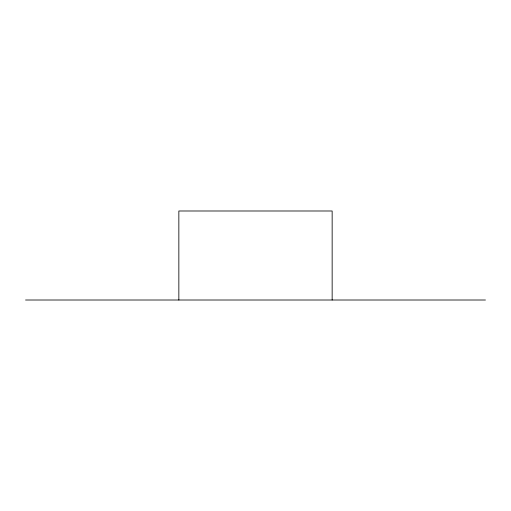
<?xml version="1.0" encoding="UTF-8"?>
<svg xmlns="http://www.w3.org/2000/svg" width="511" height="511" viewBox="0 0 511 511"><rect width="100%" height="100%" fill="white"/><g stroke="black" fill="none" stroke-linecap="round" stroke-linejoin="round"><path stroke-width="0.77" d="M25.55 300.008L485.45 300.008M332.15 300.008L332.15 210.992L178.85 210.992L178.85 300.008"/></g></svg>
